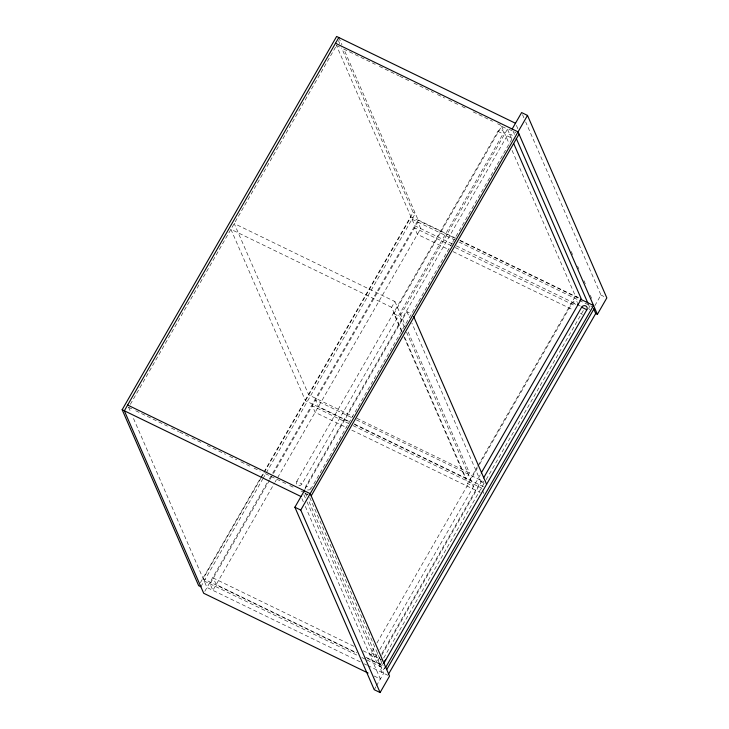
<?xml version="1.0" encoding="UTF-8"?>
<svg xmlns="http://www.w3.org/2000/svg" width="729" height="729" viewBox="0 0 729 729"><rect width="100%" height="100%" fill="white"/><g stroke="black" fill="none" stroke-linecap="round" stroke-linejoin="round"><path stroke-width="0.55" stroke-dasharray="3.65 2.73" d="M130.345 404.358L335.923 46.528M200.375 582.717L263.351 473.112M263.916 472.119L413.133 212.403L341.6 47.904M260.936 478.16L203.172 578.708L356.144 652.956M261.501 477.176L263.77 473.23M264.335 472.246L411.01 216.941L455.889 238.72M200.858 586.745L262.695 479.108M263.06 478.47L415.311 213.469L413.133 212.403M204.794 591.337L268.728 480.056M269.293 479.071L272.127 474.142M272.692 473.157L418.145 219.985L343.787 48.961M269.502 480.338L210.043 583.838L212.877 590.353L274.605 482.908M270.076 479.354L272.901 474.424M273.466 473.44L417.881 222.072L420.715 228.587L275.17 481.924M402.016 331.203L391.628 307.31L394.936 301.56L234.219 223.548L308.75 394.945L352.763 416.314M296.749 481.432L497.88 131.348A3.016 2.807 -23.5 0 1 501.953 130.063A3.016 2.807 -23.5 0 1 503.092 133.872L301.952 483.965A3.016 2.807 -23.5 0 1 297.888 485.25A3.016 2.807 -23.5 0 1 296.749 481.432L301.952 483.965M401.579 331.458L393.879 313.752L501.579 126.29L507.457 129.142L511.986 139.558M404.285 327.02L399.756 316.605L507.457 129.142M310.827 488.949A3.016 2.807 -23.5 0 1 305.98 485.915L507.12 135.831A3.016 2.807 -23.5 0 1 512.651 137.508M304.667 489.587L406.891 311.657L411.785 314.035M452.272 242.885L311.192 488.448L305.98 485.915M452.837 241.9L512.323 138.355L507.12 135.831M354.576 424.551L466.159 478.707L469.458 472.948L407.584 330.638M406.545 332.233L473.595 486.434L467.717 483.582L477.358 466.806M477.923 465.822L575.418 296.12L511.539 149.208M377.613 653.384L376.474 655.362A3.016 2.807 -23.5 0 1 372.41 656.647A3.016 2.807 -23.5 0 1 371.271 652.829L374.67 646.915M376.939 642.969L477.222 468.419M479.491 464.473L572.411 302.735A3.016 2.807 -23.5 0 1 577.578 302.426M379.873 649.439L480.402 474.597M309.752 497.479L382.689 665.222L376.811 662.369L379.636 657.458M381.896 653.521L480.739 481.486L411.876 323.12M381.641 655.344L482.489 479.8M383.682 658.032L485.623 480.602M486.188 479.618L583.601 310.071M385.295 666.68L381.987 672.439L379.153 665.923L382.461 660.164L363.106 650.769M374.223 689.698L375.891 686.791M376.446 685.825L383.664 673.25L308.403 500.167M594.846 305.688L600.96 295.045L525.691 121.953M336.488 45.544L339.55 47.03M343.632 49.007L375.244 64.352M379.326 66.339L398.699 75.743M399.72 76.235L408.896 80.691M413.999 83.161L433.372 92.565M437.455 94.551L444.59 98.014M448.672 99.991L457.848 104.447M461.931 106.425L467.025 108.903M473.148 111.874L492.522 121.278M497.625 123.757L502.718 126.226M508.842 129.197L515.977 132.66M497.88 131.348L503.092 133.872M600.96 295.045L603.894 296.466M575.418 296.12L578.361 297.55M418.145 219.985L455.935 238.319M460.017 240.306L579.5 298.298M459.963 240.698L579.282 298.617M412.003 219.219L454.559 239.877M458.915 241.992L578.844 300.202M579.254 300.403L592.877 307.009M452.299 243.923L414.837 225.735L336.406 45.353M456.372 245.901L576.192 304.057M577.213 304.549L580.275 306.034M572.411 302.735L577.614 305.269M451.251 245.627L414.573 227.831L417.407 234.346L448.991 249.673M455.324 247.605L574.525 305.46M453.064 251.651L573.276 309.998M580.412 313.461L582.453 314.454M391.628 307.31L230.911 229.307L305.442 400.704L349.455 422.064M393.879 313.752L399.756 316.605M356.855 418.3L469.458 472.948M351.269 417.389L315.611 400.084L318.445 406.6L350.029 421.927M356.363 419.858L483.71 481.669M480.739 481.486L484.657 483.391M354.103 423.904L483.491 486.699M348.981 423.64L312.313 405.834L315.147 412.35L346.722 427.677M353.055 425.618L481.422 487.92L482.234 489.779M351.815 430.156L480.183 492.458M128.65 407.311L131.703 408.796M135.785 410.773L167.397 426.119M171.479 428.105L178.614 431.568M179.635 432.06L190.852 437.509M191.873 438.001L201.058 442.457M207.173 445.428L225.525 454.331M229.608 456.318L236.752 459.78M240.825 461.758L250.001 466.214M254.084 468.191L260.207 471.162M265.301 473.64L285.695 483.537M289.777 485.523L294.881 487.993M300.995 490.963L308.139 494.426M304.932 493.487L307.866 494.918M371.271 652.829L376.474 655.362M353.939 646.322L213.351 578.088L216.185 584.603L356.773 652.838M365.94 657.285L383.254 665.695M367.361 658.396L383.682 666.315M204.166 580.986L357.137 655.234M361.839 657.512L365.912 659.49M366.933 659.991L385.03 668.775M360.181 661.85L207 587.501L132.642 416.505M364.263 663.837L366.705 665.021M367.726 665.513L387.864 675.291M374.232 676.038L380.356 679.009L305.096 505.917M522.52 114.653L523.878 117.779M516.378 125.342L518.191 129.516M571.244 251.514L572.602 254.64M577.587 266.112L578.944 269.238M583.938 280.711L585.296 283.836M590.28 295.309L591.638 298.434M513.07 131.102L514.884 135.266M588.339 304.184L590.599 309.406M588.613 307.875L589.424 309.743M501.579 126.29L509.279 144.005M338.803 37.507L341.974 44.806M338.429 40.614L339.787 43.74M406.891 311.657L409.16 316.869M482.634 490.708L483.846 493.506M394.936 301.56L405.324 325.444M404.732 337.436L466.159 478.707M403.839 336.67L467.717 483.582M305.232 492.868L307.948 499.119M303.875 494.626L306.59 500.878M307.046 501.916L376.811 662.369M301.924 498.618L303.282 501.752M128.559 407.119L130.828 412.332M380.912 660.611A3.016 2.807 -23.5 0 1 380.128 658.761"/><path stroke-width="1.09" d="M200.858 586.745L198.671 585.688L122.162 409.725L336.625 36.45L515.476 123.256M338.803 37.507L124.349 410.782L203.692 593.26L368.109 673.058M127.657 405.032L310.199 493.633L389.541 676.102L380.101 692.55L374.223 689.698L294.881 507.22L304.321 490.781M512.168 129.015L521.618 112.567L527.495 115.419L606.838 297.897L597.388 314.336L595.429 313.388M380.101 692.55L300.758 510.072L527.495 115.419M311.192 495.911L519.039 134.145M481.295 472.911L581.295 298.972L513.799 143.731M483.628 477.832L581.642 307.219A3.016 2.807 -23.5 0 1 585.715 305.934A3.016 2.807 -23.5 0 1 586.845 309.752L383.818 663.253M385.723 667.308L593.561 305.542L580.302 299.109M386.707 669.587L594.554 307.82M388.429 674.307L595.711 313.525L593.679 308.868M335.495 43.266L518.046 131.867L597.388 314.336M581.642 307.219L586.845 309.752M122.162 409.725L301.022 496.531M294.881 507.22L300.758 510.072M516.25 138.401L587.884 303.146M413.671 316.596L486.617 484.338M577.979 303.528A3.016 2.807 -23.5 0 1 577.614 305.269M385.714 659.836A3.016 2.807 -23.5 0 1 384.63 660.948"/></g></svg>
